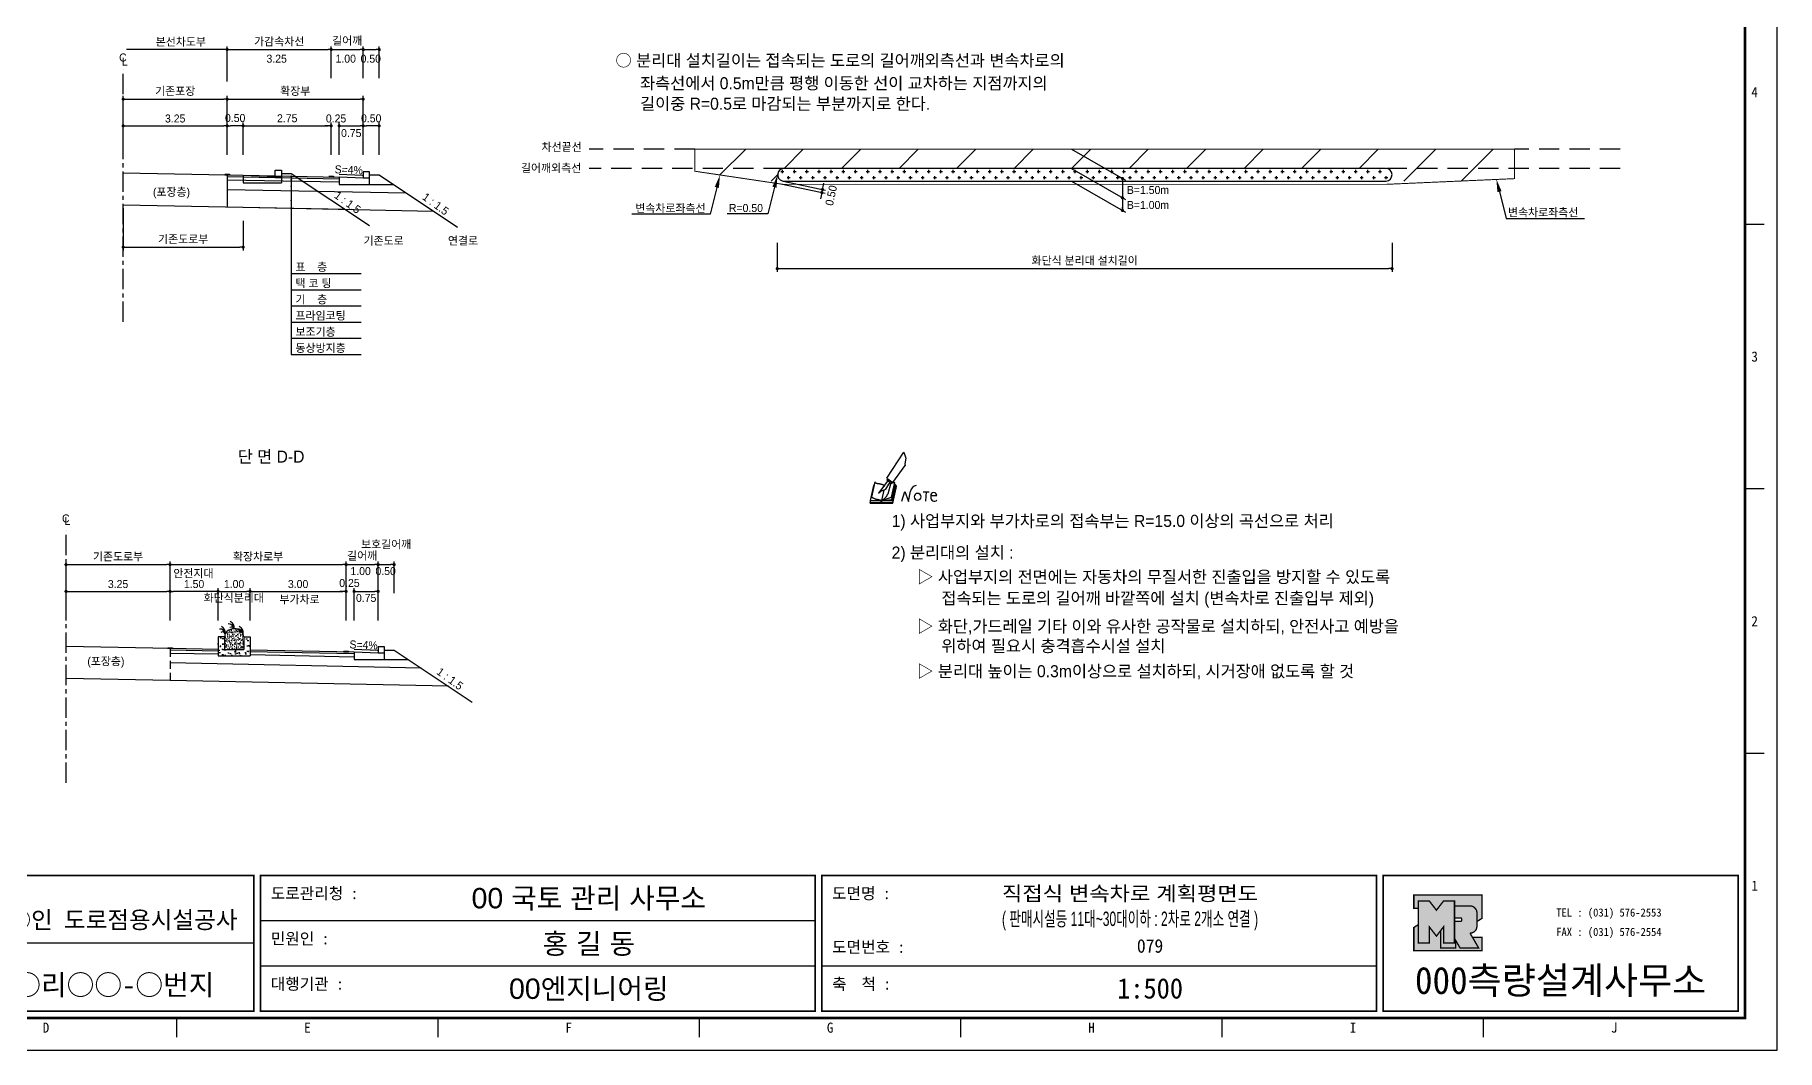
# Model space of a CAD drawing. Header units: millimetres. Extents: x 443 to 866, y -5 to 294.
# Drawn here: x 594 to 866.1, y -5.5 to 153.2 of the extents above; entities that cross this region are included whole.
import ezdxf
from ezdxf.enums import TextEntityAlignment as Align

# ---------------------------------------------------------------- set-up
doc = ezdxf.new("R2010")
doc.units = ezdxf.units.MM
doc.linetypes.add('CENTER', pattern=[50.8, 31.75, -6.35, 6.35, -6.35])
doc.linetypes.add('HIDDEN', pattern=[9.525, 6.35, -3.175])
for name, color, linetype in [('CC-GSTR-0004', 4, 'Continuous'), ('CM-LANE-0030', 30, 'Continuous'), ('CZ-DIMT-0002', 7, 'Continuous'), ('CZ-EXST-0002', 1, 'Continuous'), ('CZ-LIN1-0007', 7, 'Continuous'), ('CZ-LIN2-0003', 3, 'Continuous'), ('CZ-LINE-0001', 7, 'Continuous'), ('CZ-TEXT-BOX0', 7, 'Continuous'), ('TITLE', 7, 'Continuous')]:
    doc.layers.add(name, color=color, linetype=linetype)
doc.styles.add('견고딕', font='arial.ttf')
doc.styles.add('돋움', font='')
doc.styles.add('돋음체', font='')
doc.styles.get('돋움').set_extended_font_data('Dotum')
doc.styles.get('돋음체').set_extended_font_data('DotumChe')

# ---------------------------------------------------------------- blocks, each defined once
blk = doc.blocks.new('note')
for p, q in [((0.85, 3.5), (3.53, 7.57)), ((1.8, 2.79), (3.74, 5.46)), ((3.53, 7.57), (3.8, 6.64)), ((3.8, 6.64), (3.69, 5.72)), ((3.69, 5.72), (3.74, 5.46)), ((-1.01, 2.9), (-1.53, 0.52)), ((-1, 2.9), (-1.01, 2.9)), ((-0.98, 2.85), (-1, 2.9)), ((-0.95, 2.8), (-0.98, 2.85)), ((-0.9, 2.75), (-0.95, 2.8)), ((-0.85, 2.72), (-0.9, 2.75)), ((0.75, 2.77), (-0.46, 1.16)), ((1, 3.1), (0.75, 2.77)), ((0.85, 3.5), (1.8, 2.79)), ((1, 3.4), (0.85, 3.21)), ((0.85, 3.21), (1.52, 2.71)), ((1.47, 2.74), (1.01, 0.97)), ((1.16, 2.53), (1.37, 2.82)), ((2.13, 2.84), (1.44, 2.63)), ((1.52, 2.71), (1.66, 2.9)), ((1.6, 0.53), (2.13, 2.84)), ((-1.24, 2.36), (-1.77, 0)), ((-1.77, 0), (1.77, 0)), ((-1.77, 0), (-1.77, -0.3)), ((-1.53, 0.52), (-1.55, 0.54)), ((-1.48, 0.48), (-1.53, 0.52)), ((-1.43, 0.44), (-1.48, 0.48)), ((-1.38, 0.41), (-1.43, 0.44)), ((-1.33, 0.4), (-1.38, 0.41)), ((-1.27, 0.37), (-1.33, 0.4)), ((-1.22, 0.35), (-1.27, 0.37)), ((-1.13, 2.36), (-1.24, 2.36)), ((-1.17, 0.33), (-1.22, 0.35)), ((-1.12, 0.32), (-1.17, 0.33)), ((-1.02, 0.25), (-1.12, 0.32)), ((-0.97, 0.22), (-1.02, 0.25)), ((-0.93, 0.21), (-0.97, 0.22)), ((-0.88, 0.19), (-0.93, 0.21)), ((-0.8, 0.18), (-0.88, 0.19)), ((-0.79, 2.69), (-0.85, 2.72)), ((-0.75, 0.17), (-0.8, 0.18)), ((-0.74, 2.68), (-0.79, 2.69)), ((-0.7, 0.16), (-0.75, 0.17)), ((-0.69, 2.65), (-0.74, 2.68)), ((-0.64, 0.15), (-0.7, 0.16)), ((-0.64, 2.65), (-0.69, 2.65)), ((-0.59, 2.63), (-0.64, 2.65)), ((-0.58, 0.14), (-0.64, 0.15)), ((-0.54, 2.62), (-0.59, 2.63)), ((-0.53, 0.13), (-0.58, 0.14)), ((-0.48, 2.61), (-0.54, 2.62)), ((-0.48, 0.12), (-0.53, 0.13)), ((-0.43, 2.61), (-0.48, 2.61)), ((-0.43, 0.11), (-0.48, 0.12)), ((0.37, 2.24), (-0.46, 1.16)), ((-0.46, 1.16), (-0.08, 1.47)), ((-0.38, 2.59), (-0.43, 2.61)), ((-0.38, 0.08), (-0.43, 0.11)), ((-0.33, 2.59), (-0.38, 2.59)), ((-0.29, 0.06), (-0.38, 0.08)), ((-0.27, 2.58), (-0.33, 2.59)), ((-0.23, 0.05), (-0.29, 0.06)), ((-0.22, 2.57), (-0.27, 2.58)), ((-0.16, 0.04), (-0.23, 0.05)), ((-0.17, 2.56), (-0.22, 2.57)), ((-0.12, 2.55), (-0.17, 2.56)), ((-0.11, 0.03), (-0.16, 0.04)), ((-0.07, 2.53), (-0.12, 2.55)), ((-0.04, 0.02), (-0.11, 0.03)), ((-0.08, 1.47), (0.72, 1.75)), ((-0.01, 2.51), (-0.07, 2.53)), ((-0.05, -0.3), (-0.05, 0)), ((0, 0), (-0.04, 0.02)), ((0.04, 2.5), (-0.01, 2.51)), ((0.37, 1.63), (0, 0)), ((0, 0), (1.6, 0.53)), ((0, 0), (1.65, 0.18)), ((0, 0.01), (0.06, 0.04)), ((0, -0.3), (0, 0)), ((0.09, 2.48), (0.04, 2.5)), ((0.05, -0.3), (0.05, 0)), ((0.06, 0.04), (0.11, 0.07)), ((0.14, 2.48), (0.09, 2.48)), ((0.11, 0.07), (0.16, 0.09)), ((0.2, 2.47), (0.14, 2.48)), ((0.16, 0.09), (0.21, 0.12)), ((0.26, 2.43), (0.18, 2.46)), ((0.21, 0.12), (0.27, 0.14)), ((0.34, 2.4), (0.26, 2.43)), ((0.27, 0.14), (0.36, 0.19)), ((0.45, 2.37), (0.34, 2.4)), ((0.36, 0.19), (0.41, 0.22)), ((0.41, 0.22), (0.46, 0.27)), ((0.46, 0.27), (0.51, 0.3)), ((0.51, 0.3), (0.56, 0.34)), ((0.56, 0.34), (0.6, 0.4)), ((0.6, 0.4), (0.64, 0.45)), ((0.64, 0.45), (0.67, 0.51)), ((0.67, 0.51), (0.74, 0.58)), ((0.72, 1.75), (1.16, 2.53)), ((0.74, 0.58), (0.79, 0.63)), ((0.79, 0.63), (0.83, 0.68)), ((0.83, 0.68), (0.86, 0.73)), ((0.86, 0.73), (0.89, 0.79)), ((0.89, 0.84), (0.92, 0.89)), ((0.89, 0.79), (0.89, 0.84)), ((0.92, 0.89), (0.96, 0.95)), ((0.96, 0.95), (1.01, 0.97)), ((1.65, 0.18), (2.19, 2.48)), ((1.77, 0), (2.3, 2.36)), ((1.77, -0.3), (2.3, 2.07)), ((1.77, -0.38), (2.3, 1.99)), ((1.77, -0.44), (2.3, 1.93)), ((1.77, 0), (1.77, -0.3)), ((2.19, 2.48), (2.04, 2.47)), ((2.3, 2.36), (2.16, 2.36)), ((2.3, 2.36), (2.3, 2.07)), ((3.21, -0.08), (3.68, 1.4)), ((3.68, 1.4), (4.26, -0.14)), ((4.26, -0.14), (4.56, 1.44)), ((6.55, 1.34), (7.46, 1.34)), ((7.01, 1.34), (6.87, -0.11)), ((7.71, 0.77), (7.71, 0.55)), ((7.71, 0.77), (8.67, 0.77)), ((-1.77, -0.3), (1.77, -0.3)), ((-1.77, -0.43), (-1.77, -0.3)), ((-1.77, -0.37), (1.77, -0.37)), ((-1.77, -0.43), (1.77, -0.43))]:
    blk.add_line(p, q)
for centre, major_axis, start_param, end_param in [((0.4, 2.31), (0.0702, 0.0702), 3.283946, 6.425539), ((5.68, 1.23), (-0.806, 0.806), -0.591174, 0.597824), ((5.66, 0.58), (-0.378, 0.378), 3.926991, 10.210176), ((8.3, 0.49), (0.422, 0.422), 2.265602, 4.634911), ((8.19, 0.77), (-0.342, 0.342), 3.926991, 7.068583)]:
    blk.add_ellipse(centre, major_axis=major_axis, ratio=1, start_param=start_param, end_param=end_param)
blk = doc.blocks.new('_Dot')
at = {"color": 0, "linetype": 'ByBlock', "lineweight": -2}
blk.add_line((-0.5, 0), (-1, 0), dxfattribs=at)
at = {"color": 0, "linetype": 'ByBlock', "const_width": 0.5}
blk.add_lwpolyline([(-0.25, 0, 1), (0.25, 0, 1)], format="xyb", close=True, dxfattribs=at)

msp = doc.modelspace()

# ---------------------------------------------------------------- hatches: boundary and pattern name
at = {"layer": 'CZ-EXST-0002'}
h = msp.add_hatch(dxfattribs=at)
h.set_pattern_fill('AR-SAND', color=256, scale=0.01, style=0)
h.set_pattern_definition([(37.5, (-485.53615, 3539.981), (-0.016000313, 0.489413237), [0, -0.38608, 0, -0.4318, 0, -0.41275]), (7.5, (-485.53615, 3539.981), (0.44952328, 0.7168251), [0, -0.20828, 0, -0.34798, 0, -0.13335]), (327.5, (-485.84857, 3539.981), (0.79099237, 0.001437185), [0, -0.127, 0, -0.4572, 0, -0.5969]), (317.5, (-485.8486, 3539.981), (0.76355645, 0.22292932), [0, -0.0635, 0, -0.29972, 0, -0.3429])])
edge = h.paths.add_edge_path()
edge.add_ellipse((625.08, 59.14), major_axis=(-1.5, 0), ratio=0.829212, start_angle=180, end_angle=360)
edge.add_line((623.58, 59.14), (623.58, 57.14))
edge.add_line((623.58, 57.14), (626.58, 57.14))
edge.add_line((626.58, 57.14), (626.58, 59.14))
h = msp.add_hatch(dxfattribs=at)
h.set_pattern_fill('AR-CONC', color=256, scale=0.01, style=0)
h.set_pattern_definition([(50, (-485.5361, 3539.981), (1.8218467, -0.15939086), [0.1905, -2.0955]), (355, (-485.5361, 3539.981), (-0.3524283, 1.9105664), [0.1524, -1.6764]), (100.451, (-485.3843, 3539.9677), (1.469425, 1.7511669), [0.1619, -1.7809]), (46.1842, (-485.5361, 3540.489), (2.7107904, -0.4204233), [0.28575, -3.14325]), (96.6356, (-485.3102, 3540.454), (2.3740423, 2.4742556), [0.24285, -2.67135]), (351.184, (-485.5361, 3540.489), (2.374046, 2.4742512), [0.2286, -2.5146]), (21, (-485.2821, 3540.362), (1.5161488, -1.0226552), [0.1905, -2.0955]), (326, (-485.2821, 3540.362), (0.6180203, 1.8418797), [0.1524, -1.6764]), (71.4514, (-485.1558, 3540.2768), (2.1341649, 0.8192286), [0.1619, -1.7809]), (37.5, (-485.53615, 3539.981), (0.03088603, 0.84555039), [0, -1.65608, 0, -1.7018, 0, -1.68275]), (7.5, (-485.53615, 3539.981), (0.66819663, 1.00180575), [0, -0.97028, 0, -1.61798, 0, -0.64135]), (327.5, (-486.1026, 3539.981), (1.35590595, -0.05728744), [0, -0.635, 0, -1.9812, 0, -2.6289]), (317.5, (-486.3566, 3539.981), (1.4812918, 0.2542649), [0, -0.8255, 0, -1.31572, 0, -1.8669])])
h.paths.add_polyline_path([(627.58, 56.14), (627.58, 59.14), (626.58, 59.14), (626.58, 57.14), (623.58, 57.14), (623.58, 59.14), (622.58, 59.14), (622.58, 56.14)])
at = {"layer": 'CZ-LIN1-0007'}
for points in [[(624.38, 131.29), (624.38, 131.42), (623.63, 131.43), (623.63, 131.31)], [(640.63, 130.97), (640.63, 131.09), (639.88, 131.11), (639.88, 130.98)], [(615.45, 57.29), (615.46, 57.42), (614.71, 57.43), (614.7, 57.31)], [(642.95, 56.74), (642.96, 56.87), (642.21, 56.88), (642.2, 56.76)]]:
    msp.add_hatch(color=256, dxfattribs=at).paths.add_polyline_path(points)
at = {"layer": 'CZ-LIN2-0003'}
h = msp.add_hatch(dxfattribs=at)
h.set_pattern_fill('CROSS', color=256, scale=0.15, style=0)
h.set_pattern_definition([(0, (378.0678, -326.3135), (0.9525, 0.9525), [0.47625, -1.42875]), (90, (378.306, -326.5516), (-0.9525, 0.9525), [0.47625, -1.42875])])
h.paths.add_polyline_path([(710.97, 132.33, 0.857281), (710.67, 130.38, -0.001024), (710.82, 130.33), (804.94, 130.33, 1), (804.94, 132.33)])
at = {"layer": 'TITLE', "ltscale": 150}
h = msp.add_hatch(color=8, dxfattribs=at)
edge = h.paths.add_edge_path()
edge.add_line((820.01, 18.78), (809.35, 18.78))
edge.add_line((809.35, 18.78), (809.35, 16.7))
edge.add_line((809.35, 16.7), (810.05, 16.7))
edge.add_line((810.05, 16.7), (810.05, 17.87))
edge.add_line((810.05, 17.87), (811.75, 17.87))
edge.add_line((811.75, 17.87), (812.88, 16.42))
edge.add_line((812.88, 16.42), (814, 17.87))
edge.add_line((814, 17.87), (815.7, 17.87))
edge.add_line((815.7, 17.87), (815.7, 17.08))
edge.add_line((815.7, 17.08), (818.13, 17.08))
edge.add_arc((818.13, 16.01), 1.07, 0, 90, ccw=False)
edge.add_line((819.2, 16.01), (819.2, 14.64))
edge.add_line((819.2, 14.64), (820.01, 15.15))
edge.add_line((820.01, 15.15), (820.01, 18.78))
h.paths.add_polyline_path([(813.56, 13.25), (812.88, 12.37), (811.75, 13.83), (811.75, 11.31), (810.05, 11.31), (810.05, 14.16), (809.35, 13.72), (809.35, 10.09), (820.01, 10.09), (820.01, 12.17), (818.52, 12.17), (819.47, 10.52), (816.57, 10.52), (815.87, 11.73), (815.87, 10.52), (813.56, 10.52)])
msp.add_hatch(color=5, dxfattribs=at).paths.add_polyline_path([(815.7, 17.87), (814, 17.87), (812.88, 16.42), (811.75, 17.87), (810.05, 17.87), (810.05, 11.31), (811.75, 11.31), (811.75, 13.83), (812.88, 12.37), (814, 13.83), (814, 11.31), (815.7, 11.31)])
h = msp.add_hatch(color=161, dxfattribs=at)
edge = h.paths.add_edge_path()
edge.add_arc((818.13, 16.01), 1.07, 360, 450)
edge.add_line((818.13, 17.08), (815.7, 17.08))
edge.add_line((815.7, 17.08), (815.7, 15.22))
edge.add_line((815.7, 15.22), (816.69, 15.22))
edge.add_arc((816.69, 15.11), 0.113, 0, 90, ccw=False)
edge.add_line((816.8, 15.11), (816.8, 14.8))
edge.add_arc((816.69, 14.8), 0.113, 270, 360, ccw=False)
edge.add_line((816.69, 14.69), (815.7, 14.69))
edge.add_line((815.7, 14.69), (815.7, 11.31))
edge.add_line((815.7, 11.31), (814, 11.31))
edge.add_line((814, 11.31), (814, 13.83))
edge.add_line((814, 13.83), (813.56, 13.25))
edge.add_line((813.56, 13.25), (813.56, 10.52))
edge.add_line((813.56, 10.52), (815.87, 10.52))
edge.add_line((815.87, 10.52), (815.87, 11.73))
edge.add_line((815.87, 11.73), (816.57, 10.52))
edge.add_line((816.57, 10.52), (819.47, 10.52))
edge.add_line((819.47, 10.52), (818.13, 12.83))
edge.add_arc((818.13, 13.9), 1.07, 270, 360)
edge.add_line((819.2, 13.9), (819.2, 16.01))

# ---------------------------------------------------------------- linework, layer by layer
at = {"color": 0, "linetype": 'ByBlock', "lineweight": -2}
for p, q in [((623.75, 150.89), (623.5, 150.89)), ((716.84, 128.3), (716.78, 128.05)), ((717.04, 129.26), (717.09, 129.51)), ((763.83, 130.5), (763.83, 130.25)), ((763.83, 127.5), (763.83, 127.25)), ((763.83, 126), (763.83, 126.25))]:
    msp.add_line(p, q, dxfattribs=at)
at = {"color": 0, "linetype": 'ByBlock', "const_width": 0.25}
for points in [[(623.88, 150.89, 1), (624.13, 150.89, 1)], [(763.83, 130.62, 1), (763.83, 130.87, 1)], [(716.86, 128.42, 1), (716.91, 128.66, 1)], [(717.02, 129.14, 1), (716.96, 128.9, 1)], [(763.83, 127.62, 1), (763.83, 127.87, 1)], [(763.83, 125.87, 1), (763.83, 125.62, 1)]]:
    msp.add_lwpolyline(points, format="xyb", close=True, dxfattribs=at)
at = {"layer": 'CC-GSTR-0004'}
for points in [[(646.25, 130.8), (645.25, 130.8), (641.5, 130.95), (641.5, 129.8), (646.25, 129.8), (646.25, 131.8), (645.25, 131.8), (645.25, 130.8)], [(648.58, 56.57), (647.58, 56.57), (643.83, 56.72), (643.83, 55.57), (648.58, 55.57), (648.58, 57.57), (647.58, 57.57), (647.58, 56.57)]]:
    msp.add_lwpolyline(points, dxfattribs=at)
at = {"layer": 'CM-LANE-0030'}
for p, q in [((700.97, 131.29), (705.01, 135.33)), ((710.99, 132.33), (713.99, 135.33)), ((719.97, 132.33), (722.97, 135.33)), ((728.95, 132.33), (731.95, 135.33)), ((737.93, 132.33), (740.93, 135.33)), ((746.91, 132.33), (749.91, 135.33)), ((755.89, 132.33), (758.89, 135.33)), ((764.87, 132.33), (767.87, 135.33)), ((773.85, 132.33), (776.85, 135.33)), ((782.83, 132.33), (785.83, 135.33)), ((791.81, 132.33), (794.81, 135.33)), ((800.79, 132.33), (803.79, 135.33)), ((807.77, 130.33), (812.77, 135.33)), ((816.75, 130.33), (821.75, 135.33)), ((708.99, 130.33), (709.97, 131.32))]:
    msp.add_line(p, q, dxfattribs=at)
at = {"layer": 'CM-LANE-0030', "const_width": 0.15}
msp.add_lwpolyline([(825.07, 135.33), (825.07, 130.72), (804.98, 129.83), (710.82, 129.83, -0.06063), (710.82, 129.83), (697.04, 131.88), (697.04, 135.33)], format="xyb", close=True, dxfattribs=at)
at = {"layer": 'CZ-EXST-0002'}
for p, q in [((607.75, 131.62), (626.5, 131.25)), ((626.5, 131.25), (626.5, 130.05)), ((626.5, 131.25), (631.5, 131.05)), ((631.5, 131.05), (631.5, 132.05)), ((631.5, 132.05), (632.5, 132.05)), ((631.5, 131.05), (632.5, 131.05)), ((632.5, 132.05), (632.5, 130.05)), ((632.5, 131.55), (634, 131.55)), ((634, 131.55), (646.21, 123.41)), ((626.5, 130.05), (632.5, 130.05)), ((607.75, 126.62), (642.43, 125.93)), ((615.08, 57.3), (598.83, 57.62)), ((615.08, 52.3), (598.83, 52.62))]:
    msp.add_line(p, q, dxfattribs=at)
at = {"layer": 'CZ-LIN1-0007'}
for p, q in [((623.63, 131.43), (624.38, 131.42)), ((623.63, 131.31), (624.38, 131.29)), ((624.38, 131.42), (624.38, 131.29)), ((639.88, 131.11), (640.63, 131.09)), ((639.88, 130.98), (640.63, 130.97)), ((640.63, 131.09), (640.63, 130.97)), ((614.7, 57.31), (614.71, 57.43)), ((615.45, 57.29), (614.7, 57.31)), ((614.71, 57.43), (615.46, 57.42)), ((615.46, 57.42), (615.45, 57.29)), ((642.2, 56.76), (642.21, 56.88)), ((642.95, 56.74), (642.2, 56.76)), ((642.21, 56.88), (642.96, 56.87)), ((642.96, 56.87), (642.95, 56.74))]:
    msp.add_line(p, q, dxfattribs=at)
at = {"layer": 'CZ-LIN2-0003'}
for p, q in [((624, 131.3), (641.5, 130.95)), ((624, 131.3), (624, 126.3)), ((624, 131.05), (641.5, 130.7)), ((646.25, 131.3), (647.75, 131.3)), ((647.75, 131.3), (659.96, 123.16)), ((624, 130.55), (641.5, 130.2)), ((624, 129.05), (651.97, 128.49)), ((646.25, 129.8), (650, 129.8)), ((624, 126.3), (656.22, 125.65)), ((622.58, 57.15), (615.08, 57.3)), ((622.58, 59.14), (622.58, 56.14)), ((623.58, 59.14), (622.58, 59.14)), ((623.58, 59.14), (623.58, 57.14)), ((626.58, 59.14), (626.58, 57.14)), ((626.58, 59.14), (627.58, 59.14)), ((627.58, 59.14), (627.58, 56.14)), ((622.58, 56.9), (615.08, 57.05)), ((622.58, 56.4), (615.08, 56.55)), ((654.3, 54.26), (615.08, 55.05)), ((622.58, 56.14), (627.58, 56.14)), ((623.58, 57.14), (626.58, 57.14)), ((643.83, 56.72), (627.58, 57.05)), ((643.83, 56.47), (627.58, 56.8)), ((643.83, 55.97), (627.58, 56.3)), ((648.58, 57.07), (650.08, 57.07)), ((648.58, 55.57), (652.33, 55.57)), ((650.08, 57.07), (662.29, 48.94)), ((658.55, 51.43), (615.08, 52.3))]:
    msp.add_line(p, q, dxfattribs=at)
msp.add_lwpolyline([(804.94, 132.33), (710.97, 132.33, 0.857281), (710.67, 130.38, -0.001024), (710.82, 130.33), (804.98, 130.33), (805.01, 130.33, 0.966023)], format="xyb", close=True, dxfattribs=at)
for centre, radius, start, end in [((622.82, 59.47), 0.88, 7.8639, 92.7752), ((623.27, 59.45), 0.44, 19.771, 124.0366), ((622.71, 59.82), 1, 347.1802, 67.3267), ((624.21, 60.26), 0.88, 7.8639, 92.7752), ((624.67, 60.23), 0.44, 19.771, 124.0366), ((624.1, 60.6), 1, 347.1802, 67.3267), ((625.6, 59.47), 0.88, 7.8639, 92.7752), ((626.06, 59.45), 0.44, 19.771, 124.0366), ((625.5, 59.82), 1, 347.1802, 67.3267)]:
    msp.add_arc(centre, radius, start, end, dxfattribs=at)
msp.add_ellipse((625.08, 59.14), major_axis=(-1.5, 0), ratio=0.829212, start_param=3.141593, end_param=6.283185, dxfattribs=at)
at = {"layer": 'CZ-LINE-0001'}
for p, q in [((624, 150.89), (608.25, 150.89)), ((624, 145.92), (624, 151.39)), ((624, 146.42), (624, 151.39)), ((624.5, 150.89), (639.75, 150.89)), ((640.25, 146.42), (640.25, 151.39)), ((640.25, 146.42), (640.25, 151.39)), ((640.75, 150.89), (644.75, 150.89)), ((645.25, 146.42), (645.25, 151.39)), ((645.25, 146.42), (645.25, 151.39)), ((645.75, 150.89), (647.25, 150.89)), ((647.75, 146.42), (647.75, 151.39)), ((607.75, 139.47), (607.75, 143.64)), ((608.25, 143.14), (623.5, 143.14)), ((624, 139.47), (624, 143.64)), ((624, 139.47), (624, 143.64)), ((624.5, 143.14), (644.75, 143.14)), ((645.25, 139.47), (645.25, 143.64)), ((607.75, 134.42), (607.75, 139.47)), ((608.25, 138.97), (623.5, 138.97)), ((624, 134.42), (624, 139.47)), ((624, 134.42), (624, 139.47)), ((626, 138.97), (624.5, 138.97)), ((626.5, 134.42), (626.5, 139.47)), ((626.5, 134.42), (626.5, 139.47)), ((627, 138.97), (639.75, 138.97)), ((639.75, 138.97), (639.25, 138.97)), ((640.25, 134.42), (640.25, 139.47)), ((640.25, 134.42), (640.25, 139.47)), ((641.5, 134.42), (641.5, 139.47)), ((641.5, 134.42), (641.5, 139.47)), ((642, 138.97), (644.75, 138.97)), ((642, 138.97), (642.5, 138.97)), ((645.25, 134.42), (645.25, 139.47)), ((645.25, 136.86), (645.25, 139.47)), ((647.25, 138.97), (645.75, 138.97)), ((647.75, 134.42), (647.75, 139.47)), ((755.89, 135.33), (764.33, 130.46)), ((634.02, 131.1), (634.02, 103.24)), ((755.89, 132.33), (764.33, 127.46)), ((763.83, 130.75), (763.83, 125.75)), ((710.72, 129.85), (717.38, 128.44)), ((710.82, 130.33), (717.48, 128.92)), ((716.78, 128.05), (716.68, 127.56)), ((717.09, 129.51), (717.2, 130)), ((755.89, 130.33), (764.33, 125.46)), ((607.75, 126.12), (607.75, 119.51)), ((626.5, 124.12), (626.5, 119.51)), ((608.25, 120.01), (626, 120.01)), ((709.92, 120.69), (709.92, 116.16)), ((805.94, 120.69), (805.94, 116.16)), ((634.02, 115.9), (644.95, 115.9)), ((710.42, 116.66), (805.44, 116.66)), ((634.02, 113.37), (644.95, 113.37)), ((634.02, 110.83), (644.95, 110.83)), ((634.02, 108.3), (644.95, 108.3)), ((634.02, 105.77), (644.95, 105.77)), ((634.02, 103.24), (644.95, 103.24)), ((598.83, 66.73), (598.83, 70.91)), ((615.08, 66.73), (615.08, 70.91)), ((615.08, 66.73), (615.08, 70.91)), ((642.58, 66.73), (642.58, 70.91)), ((642.58, 65.93), (642.58, 70.91)), ((647.58, 65.93), (647.58, 70.91)), ((647.58, 65.93), (647.58, 70.91)), ((650.08, 65.93), (650.08, 70.91)), ((599.33, 70.41), (614.58, 70.41)), ((615.58, 70.41), (642.08, 70.41)), ((643.08, 70.41), (647.08, 70.41)), ((648.08, 70.41), (649.58, 70.41)), ((598.83, 61.68), (598.83, 66.73)), ((599.33, 66.23), (614.58, 66.23)), ((615.08, 61.68), (615.08, 66.73)), ((615.08, 61.68), (615.08, 66.73)), ((622.08, 66.23), (615.58, 66.23)), ((622.58, 61.68), (622.58, 66.73)), ((622.58, 61.68), (622.58, 66.73)), ((623.08, 66.23), (627.08, 66.23)), ((627.58, 61.68), (627.58, 66.73)), ((627.58, 61.68), (627.58, 66.73)), ((628.08, 66.23), (642.08, 66.23)), ((642.08, 66.23), (641.58, 66.23)), ((642.58, 61.68), (642.58, 66.73)), ((642.58, 61.68), (642.58, 66.73)), ((643.83, 61.68), (643.83, 66.73)), ((643.83, 61.68), (643.83, 66.73)), ((644.33, 66.23), (644.83, 66.23)), ((644.33, 66.23), (647.08, 66.23)), ((647.58, 61.68), (647.58, 66.73))]:
    msp.add_line(p, q, dxfattribs=at)
at = {"layer": 'CZ-LINE-0001', "linetype": 'CENTER', "ltscale": 0.1}
for p, q in [((607.75, 108.35), (607.75, 147.73)), ((598.83, 36.33), (598.83, 75.71))]:
    msp.add_line(p, q, dxfattribs=at)
at = {"layer": 'CZ-LINE-0001', "linetype": 'HIDDEN', "ltscale": 0.5}
for p, q in [((697.04, 135.33), (680.52, 135.33)), ((841.6, 135.33), (825.07, 135.33)), ((710.97, 132.33), (680.52, 132.33)), ((841.6, 132.33), (804.94, 132.33))]:
    msp.add_line(p, q, dxfattribs=at)
at = {"layer": 'CZ-LINE-0001', "linetype": 'HIDDEN', "ltscale": 0.2}
msp.add_line((615.08, 57.3), (615.08, 52.3), dxfattribs=at)
at = {"layer": 'CZ-LINE-0001'}
for points in [[(645.15, 131.21), (641.5, 131.35)], [(700.48, 129.35), (699.43, 125.17), (687.2, 125.17)], [(709.49, 129.38), (708.44, 125.2), (702.09, 125.2)], [(647.47, 56.98), (643.83, 57.13)]]:
    msp.add_lwpolyline(points, dxfattribs=at)
at = {"layer": 'CZ-LINE-0001', "extrusion": (0, 0, -1)}
msp.add_lwpolyline([(-822.73, 128.69), (-823.78, 124.51), (-836.01, 124.51)], dxfattribs=at)
at = {"layer": 'CZ-LINE-0001', "linetype": 'ByBlock'}
for centre, start, end in [((634.02, 131.04), 0, 180), ((634.02, 131.04), 0, 180), ((634.02, 131.04), 180, 0), ((634.02, 131.04), 180, 0), ((634.02, 130.84), 0, 180), ((634.02, 130.84), 0, 180), ((634.02, 130.84), 180, 0), ((634.02, 130.84), 180, 0), ((634.02, 130.6), 0, 180), ((634.02, 130.6), 0, 180), ((634.02, 130.6), 180, 0), ((634.02, 130.6), 180, 0), ((634.01, 130.35), 0, 180), ((634.01, 130.35), 0, 180), ((634.01, 130.35), 180, 0), ((634.01, 130.35), 180, 0), ((634.01, 129.56), 0, 180), ((634.01, 129.56), 0, 180), ((634.01, 129.56), 180, 0), ((634.01, 129.56), 180, 0), ((634.01, 127.32), 0, 180), ((634.01, 127.32), 0, 180), ((634.01, 127.32), 180, 0), ((634.01, 127.32), 180, 0)]:
    msp.add_arc(centre, 0.0625, start, end, dxfattribs=at)
at = {"layer": 'CZ-LINE-0001'}
for points in [[(700.16, 129.44), (700.97, 131.29), (700.81, 129.27)], [(709.16, 129.46), (709.97, 131.32), (709.81, 129.3)]]:
    msp.add_solid(points, dxfattribs=at)
at = {"layer": 'CZ-LINE-0001', "extrusion": (0, 0, -1)}
msp.add_solid([(-823.05, 128.77), (-822.24, 130.63), (-822.4, 128.61)], dxfattribs=at)
at = {"layer": 'TITLE', "color": 7, "linetype": 'Continuous'}
for p, q in [((864.09, 123.57), (861.06, 123.57)), ((864.09, 82.24), (861.06, 82.24)), ((864.09, 40.91), (861.06, 40.91)), ((616.12, -3.44), (616.12, -0.42)), ((656.94, -3.44), (656.94, -0.42)), ((697.76, -3.44), (697.76, -0.42)), ((738.59, -3.44), (738.59, -0.42)), ((779.41, -3.44), (779.41, -0.42)), ((820.24, -3.44), (820.24, -0.42))]:
    msp.add_line(p, q, dxfattribs=at)
at = {"layer": 'TITLE', "ltscale": 150}
for p, q in [((629.22, 14.79), (715.83, 14.79)), ((628.16, 11.25), (541.55, 11.25)), ((629.22, 7.72), (715.83, 7.72)), ((716.89, 7.72), (803.5, 7.72))]:
    msp.add_line(p, q, dxfattribs=at)
at = {"layer": 'TITLE'}
msp.add_line((861.17, -0.42), (452.31, -0.42), dxfattribs=at)
msp.add_lwpolyline([(442.74, -5.45), (866.1, -5.45), (866.1, 293.92), (442.74, 293.92)], close=True, dxfattribs=at)
at = {"layer": 'TITLE', "linetype": 'Continuous', "const_width": 0.403}
msp.add_lwpolyline([(452.82, -0.42), (452.82, 288.88), (861.06, 288.88), (861.06, -0.42)], close=True, dxfattribs=at)
at = {"layer": 'TITLE', "ltscale": 150}
for points, const_width in [([(541.55, 21.86), (628.16, 21.86), (628.16, 0.64), (541.55, 0.64)], 0.265), ([(715.83, 0.64), (629.22, 0.64), (629.22, 21.86), (715.83, 21.86)], 0.265), ([(716.89, 21.86), (803.5, 21.86), (803.5, 0.64), (716.89, 0.64)], 0.265), ([(860, 21.86), (860, 0.64), (804.56, 0.64), (804.56, 21.86), (860, 21.86)], 0.265), ([(815.7, 17.87), (814, 17.87), (812.88, 16.42), (811.75, 17.87), (810.05, 17.87), (810.05, 11.31), (811.75, 11.31), (811.75, 13.83), (812.88, 12.37), (814, 13.83), (814, 11.31), (815.7, 11.31)], 0.212), ([(813.56, 13.25), (812.88, 12.37), (811.75, 13.83), (811.75, 11.31), (810.05, 11.31), (810.05, 14.16), (809.35, 13.72), (809.35, 10.09), (820.01, 10.09), (820.01, 12.17), (818.52, 12.17), (819.47, 10.52), (816.57, 10.52), (815.87, 11.73), (815.87, 10.52), (813.56, 10.52)], 0.212)]:
    msp.add_lwpolyline(points, close=True, dxfattribs=dict(at, const_width=const_width))
at = {"layer": 'TITLE', "ltscale": 150, "const_width": 0.212}
for points in [[(820.01, 18.78), (809.35, 18.78), (809.35, 16.7), (810.05, 16.7), (810.05, 17.87), (811.75, 17.87), (812.88, 16.42), (814, 17.87), (815.7, 17.87), (815.7, 17.08), (818.13, 17.08, -0.414214), (819.2, 16.01), (819.2, 14.64), (820.01, 15.15)], [(819.2, 16.01, 0.414214), (818.13, 17.08), (815.7, 17.08), (815.7, 15.22), (816.69, 15.22, -0.414214), (816.8, 15.11), (816.8, 14.8, -0.414214), (816.69, 14.69), (815.7, 14.69), (815.7, 11.31), (814, 11.31), (814, 13.83), (813.56, 13.25), (813.56, 10.52), (815.87, 10.52), (815.87, 11.73), (816.57, 10.52), (819.47, 10.52), (818.13, 12.83, 0.414214), (819.2, 13.9)]]:
    msp.add_lwpolyline(points, format="xyb", close=True, dxfattribs=at)

# ---------------------------------------------------------------- block references
at = {"layer": 'CZ-LINE-0001', "xscale": 0.5, "yscale": 0.5, "zscale": 0.5, "rotation": 180}
for p in [(624, 150.89), (640.25, 150.89), (645.25, 150.89), (607.75, 143.14), (624, 143.14), (607.75, 138.97), (624, 138.97), (626.5, 138.97), (641.5, 138.97), (641.5, 138.97), (645.25, 138.97), (607.75, 120.01), (709.92, 116.66), (598.83, 70.41), (615.08, 70.41), (642.58, 70.41), (647.58, 70.41), (598.83, 66.23), (615.08, 66.23), (622.58, 66.23), (627.58, 66.23), (643.83, 66.23), (643.83, 66.23)]:
    msp.add_blockref('_Dot', p, dxfattribs=at)
at = {"layer": 'CZ-LINE-0001', "xscale": 0.5, "yscale": 0.5, "zscale": 0.5}
for p in [(640.25, 150.89), (645.25, 150.89), (647.75, 150.89), (624, 143.14), (645.25, 143.14), (624, 138.97), (626.5, 138.97), (640.25, 138.97), (640.25, 138.97), (645.25, 138.97), (647.75, 138.97), (626.5, 120.01), (805.94, 116.66), (615.08, 70.41), (642.58, 70.41), (647.58, 70.41), (650.08, 70.41), (615.08, 66.23), (622.58, 66.23), (627.58, 66.23), (642.58, 66.23), (642.58, 66.23), (647.58, 66.23)]:
    msp.add_blockref('_Dot', p, dxfattribs=at)
at = {"layer": 'CZ-TEXT-BOX0'}
msp.add_blockref('note', (726.18, 80.43), dxfattribs=at)

# ---------------------------------------------------------------- texts
at = {"layer": 'CZ-DIMT-0002', "style": '돋움'}
for s, p in [('C', (607.71, 149.65)), ('L', (607.98, 148.99)), ('차선끝선', (676.24, 135.67)), ('C', (598.79, 77.63)), ('L', (599.06, 77.23))]:
    msp.add_text(s, height=1.25, dxfattribs=at).set_placement(p, align=Align.MIDDLE_CENTER)
for s, p in [('3.25', (630.14, 148.84)), ('1.00', (640.93, 148.84)), ('0.50', (644.84, 148.84)), ('길어깨외측선', (669.89, 131.76)), ('(포장층)', (612.41, 128.01)), ('B=1.50m', (764.53, 128.32)), ('변속차로좌측선', (687.74, 125.49)), ('R=0.50', (702.37, 125.51)), ('B=1.00m', (764.53, 125.98)), ('변속차로좌측선', (824.06, 124.82)), ('기존도로', (645.3, 120.4)), ('연결로', (658.48, 120.4)), ('표    층', (634.67, 116.29)), ('택 코 팅', (634.67, 113.76)), ('기    층', (634.67, 111.22)), ('프라임코팅', (634.67, 108.69)), ('보조기층', (634.67, 106.16)), ('동상방지층', (634.67, 103.63)), ('안전지대', (615.59, 68.42)), ('1.00', (643.25, 68.78)), ('0.50', (647.16, 68.78)), ('화단식분리대', (620.32, 64.59)), ('부가차로', (632.16, 64.35)), ('(포장층)', (602.16, 54.69))]:
    msp.add_text(s, height=1.25, dxfattribs=at).set_placement(p)
for s, p in [('○ 분리대 설치길이는 접속되는 도로의 길어깨외측선과 변속차로의', (684.64, 149.19)), ('좌측선에서 0.5m만큼 평행 이동한 선이 교차하는 지점까지의', (688.49, 145.63)), ('길이중 R=0.5로 마감되는 부분까지로 한다.', (688.49, 142.43)), ('1) 사업부지와 부가차로의 접속부는 R=15.0 이상의 곡선으로 처리', (727.79, 77.24)), ('2) 분리대의 설치 :', (727.79, 72.3)), ('▷ 사업부지의 전면에는 자동차의 무질서한 진출입을 방지할 수 있도록', (731.77, 68.5)), ('접속되는 도로의 길어깨 바깥쪽에 설치 (변속차로 진출입부 제외)', (735.55, 65.17)), ('▷ 화단,가드레일 기타 이와 유사한 공작물로 설치하되, 안전사고 예방을', (731.77, 60.77)), ('위하여 필요시 충격흡수시설 설치', (735.55, 57.7)), ('▷ 분리대 높이는 0.3m이상으로 설치하되, 시거장애 없도록 할 것', (731.77, 53.76))]:
    msp.add_text(s, height=1.875, dxfattribs=at).set_placement(p, align=Align.MIDDLE_LEFT)
for s, rotation, p in [('S=4%', 357.7094, (642.99, 132.1)), ('1 : 1.5', 323.8881, (642.81, 127.01)), ('1 : 1.5', 323.8881, (656.56, 126.76)), ('S=4%', 357.7094, (645.31, 57.87)), ('1 : 1.5', 323.8881, (658.8, 52.58))]:
    msp.add_text(s, height=1.25, rotation=rotation, dxfattribs=at).set_placement(p, align=Align.MIDDLE_CENTER)
at = {"layer": 'CZ-DIMT-0002', "insert": (616.76, 152.03), "char_height": 1.25, "attachment_point": 5, "style": '돋움'}
msp.add_mtext('본선차도부', dxfattribs=at)
at = {"layer": 'CZ-DIMT-0002', "insert": (718.34, 128.09), "char_height": 1.25, "attachment_point": 5, "rotation": 78.0015, "style": '돋움'}
msp.add_mtext('\\A1;0.50', dxfattribs=at)
at = {"layer": 'CZ-LINE-0001', "char_height": 1.25, "attachment_point": 5, "style": '돋움'}
for s, insert in [('\\A1;가감속차선', (632.13, 152.09)), ('\\A1;길어깨', (642.75, 152.21)), ('\\A1;기존포장', (615.88, 144.34)), ('\\A1;확장부', (634.63, 144.34)), ('\\A1;3.25', (615.88, 140.11)), ('\\A1;0.50', (625.25, 140.19)), ('\\A1;2.75', (633.38, 140.15)), ('\\A1;0.25', (641.01, 140.12)), ('\\A1;0.50', (646.5, 140.14)), ('\\A1;0.75', (643.38, 137.84)), ('\\A1;기존도로부', (617.13, 121.2)), ('\\A1;화단식 분리대 설치길이', (757.93, 117.85)), ('\\A1;보호길어깨', (648.83, 73.52)), ('\\A1;기존도로부', (606.96, 71.6)), ('\\A1;확장차로{\\fGulimChe|b0|i0|c129|p32;부}', (628.83, 71.6)), ('\\A1;길어깨', (645.08, 71.73)), ('\\A1;0.25', (643.1, 67.54)), ('\\A1;3.25', (606.96, 67.37)), ('\\A1;1.50', (618.83, 67.37)), ('\\A1;1.00', (625.08, 67.37)), ('\\A1;3.00', (635.08, 67.37)), ('\\A1;0.75', (645.71, 65.2))]:
    msp.add_mtext(s, dxfattribs=dict(at, insert=insert))
at = {"layer": 'CZ-TEXT-BOX0', "style": '돋움'}
msp.add_text('단 면 D-D', height=1.875, dxfattribs=at).set_placement((630.86, 87.29), align=Align.MIDDLE_CENTER)
at = {"layer": 'TITLE', "color": 3, "linetype": 'Continuous', "style": '돋음체'}
for s, p in [('4', (862.58, 144.24)), ('3', (862.58, 102.91)), ('2', (862.58, 61.58)), ('1', (862.58, 20.25)), ('D', (595.7, -1.93)), ('E', (636.53, -1.93)), ('F', (677.35, -1.93)), ('G', (718.18, -1.93)), ('H', (759, -1.93)), ('I', (799.83, -1.93)), ('J', (840.65, -1.93))]:
    msp.add_text(s, height=1.59, dxfattribs=at).set_placement(p, align=Align.MIDDLE)
at = {"layer": 'TITLE', "style": '돋음체'}
for s, p in [('도로관리청 :', (630.81, 18.15)), ('도면명 :', (718.48, 18.15)), ('민원인 :', (630.81, 11.08)), ('도면번호 :', (718.48, 9.76)), ('대행기관 :', (630.81, 4)), ('축  척 :', (718.48, 4))]:
    msp.add_text(s, height=1.804, dxfattribs=at).set_placement(p)
at = {"layer": 'TITLE', "color": 7, "linetype": 'Continuous'}
for s, height, style, p in [('00 국토 관리 사무소', 3.1832, '견고딕', (680.48, 18.33)), ('국도 ○○호선 ○○○외 ○인 도로점용시설공사', 2.7, '돋음체', (587.36, 14.94)), ('홍 길 동', 3.183, '견고딕', (680.48, 11.25)), ('○○시 ○○면 ○○리○○-○번지', 3.1832, '돋음체', (589.38, 4.78)), ('00엔지니어링', 3.183, '견고딕', (680.48, 4.18))]:
    msp.add_text(s, height=height, dxfattribs=dict(at, style=style)).set_placement(p, align=Align.MIDDLE)
at = {"layer": 'TITLE', "style": '돋움'}
for s, width, p, p2 in [('직접식 변속차로 계획평면도', 1.010039, (745.02, 17.9), (785.02, 17.9)), ('( 판매시설등 11대~30대이하 : 2차로 2개소 연결 )', 0.563246, (745.02, 13.95), (785.02, 13.95))]:
    msp.add_text(s, height=2.25, dxfattribs=dict(at, width=width)).set_placement(p, p2, align=Align.FIT)
at = {"layer": 'TITLE', "color": 180, "style": '돋음체'}
for s, p in [('TEL : (031) 576-2553', (831.59, 15.42)), ('FAX : (031) 576-2554', (831.59, 12.39))]:
    msp.add_text(s, height=1.2733, dxfattribs=at).set_placement(p)
at = {"layer": 'TITLE', "linetype": 'Continuous', "style": '돋음체'}
for s, height, p in [('079', 2.122, (768.15, 10.82)), ('1:500', 3.183, (768.15, 4.18))]:
    msp.add_text(s, height=height, dxfattribs=at).set_placement(p, align=Align.MIDDLE)
at = {"layer": 'TITLE', "color": 180, "style": '돋음체'}
msp.add_text('000측량설계사무소', height=4.244, dxfattribs=at).set_placement((832.28, 3.33), align=Align.CENTER)

doc.saveas('drawing.dxf')
